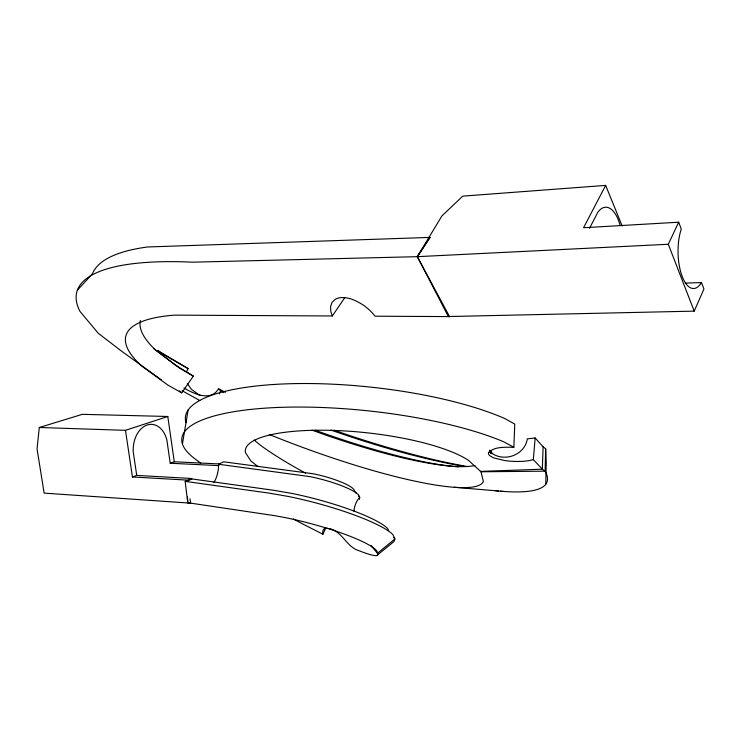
<?xml version="1.0" encoding="UTF-8"?>
<svg xmlns="http://www.w3.org/2000/svg" width="741" height="741" viewBox="0 0 741 741"><rect width="100%" height="100%" fill="white"/><g stroke="black" fill="none" stroke-linecap="round" stroke-linejoin="round"><path stroke-width="1.11" d="M489.458 451.288C501.787 463.097 524.563 456.271 527.333 438.867L535.15 437.959L543.107 446.814L545.663 448.759L545.126 471.174A248.346 45.534 20.6 0 1 500.481 491.19M545.747 484.299L546.256 462.56L545.663 448.759M258.118 466.589A51.055 5.206 29.1 0 1 255.691 464.82L250.912 460.967L245.438 452.603A117.652 30.14 6 0 1 334.126 430.438A117.652 30.14 6 0 1 468.386 460.263L480.992 471.776L545.126 471.174L542.329 469.183L533.344 459.652L529.343 460.578A25.889 7.215 2.6 0 1 504.454 460.513L493.988 457.957A24.666 7.049 2.9 0 1 488.56 452.473C494.988 446.156 505.501 447.416 513.865 447.221L514.773 424.084L504.927 418.609A180.656 49.101 6 0 0 297.901 383.56A180.656 49.101 6 0 0 186.019 422.676M543.107 446.814L542.329 469.183L480.39 471.396M356.412 493.349L354.43 491.005A33.586 6.586 15 0 0 313.035 473.74L223.532 461.782L218.651 464.274L218.28 469.683A23.471 14.264 -82 0 1 213.964 482.539M533.344 459.652L535.15 437.959M39.292 427.492L125.488 430.336L132.426 476.972L187.362 480.103L191.604 478.482L136.733 475.407L133.195 451.538A24.842 17.339 -87.2 0 1 147.042 425.047A24.842 17.339 -87.2 0 1 166.864 439.932L170.217 463.245L174.283 461.773L167.799 416.488L82.325 414.33L39.292 427.492L37.05 448.926L44.145 493.126L190.622 503.148L190.002 498.758M359.413 499.378L359.7 497.248L358.524 494.877A40.32 7.79 15 0 0 309.933 476.63L218.651 464.274M182.416 444.026L188.149 409.903M293.288 518.95A110.187 9.633 29 0 0 303.264 524.239L322.909 534.233L325.651 528.287M219.392 393.916L220.642 390.822L218.512 388.83C211.37 400.909 196.245 394.796 186.704 389.553A21.248 4.131 19.4 0 1 183.907 388.015M153.767 348.696L175.182 364.942L193.355 376.104L181.73 392.85L167.994 385.163L141.818 366.128A226.607 56.724 15.1 0 1 174.367 315.138L332.32 315.972L330.838 311.646L330.588 306.542L332.079 302.347L335.219 299.345A26.083 14.709 34.4 0 1 352.021 299.29C361.043 302.708 369.175 308.506 375.029 316.203L449.565 316.592L417.322 256.673L430.002 237.407L417.322 256.673L448.351 316.537L694.215 311.137L703.95 289.036L701.495 282.553A35.837 14.755 88.8 0 1 682.128 276.282A35.837 14.755 88.8 0 1 681.285 229.099L678.682 222.207L583.575 227.728L605.656 185.398L462.745 196.133L441.905 215.946L417.322 256.673L192.484 262.184A284.961 76.128 15.1 0 0 79.954 311.359L98.303 333.33L122.098 351.567L161.501 379.929M694.215 311.137L668.299 244.261L678.682 222.207M186.389 372.01L188.121 368.62L157.972 350.65L161.455 353.3L188.121 368.62M589.512 228.321L597.82 212.287A34.234 15.607 88.2 0 1 620.041 225.125M332.32 315.972L344.676 297.817M77.37 290.166L92.412 273.901A274.791 76.712 15.1 0 1 147.616 246.975L430.002 237.407M376.715 555.602L393.823 541.662L394.925 538.985L392.999 534.724A85.428 14.82 15 0 0 288.545 496.498L268.807 493.08L185.167 481.363L187.751 502.713L270.363 515.014A72.053 11.689 14.9 0 1 342.101 533.288A72.053 11.689 14.9 0 1 377.456 553.286L394.925 538.985L393.591 537.401M187.751 502.713L190.622 503.148M185.167 481.363L187.492 481.057L191.799 479.029L190.335 478.723L273.41 490.236L291.861 493.413A78.583 13.866 15 0 1 387.747 528.648L388.664 530.649M132.426 476.972L136.733 475.407M125.488 430.336L167.799 416.488M417.322 256.673L668.299 244.261M685.388 283.099L701.495 282.553M428.835 237.583L430.086 237.565M448.351 316.537L449.555 316.564M174.283 461.773L220.531 463.996M170.217 463.245L218.947 465.635M454.27 487.254L503.491 491.431M328.198 528.444L325.984 528.185L323.743 529.074L322.705 531.241L322.909 534.233M329.31 528.565C342.444 531.334 346.51 547.053 358.82 550.628A110.187 9.633 29 0 0 377.456 553.286L370.843 545.404M218.512 388.83L225.468 392.258M220.642 390.822L223.754 392.36M513.865 447.221L503.593 441.738A182.008 47.026 6 0 0 273.929 407.633A182.008 47.026 6 0 0 192.419 456.817A110.187 9.633 29 0 0 200.755 463.199M182.147 390.739L199.82 400.557M193.355 376.104L179.794 368.277L154.989 349.465A216.752 56.89 15.1 0 1 140.364 320.436M199.987 395.555L191.456 389.358L187.316 383.523M181.73 392.85L179.294 390.859M254.246 440.052L259.572 444.535A59.419 6.836 29.1 0 0 305.588 473.119M358.385 495.683L359.7 497.248A23.573 23.267 -14.6 0 0 353.966 511.17M605.656 185.398L622.162 225.968M489.634 450.046L490.403 453.131M480.992 471.776L483.391 481.585A187.945 32.104 20.6 0 1 269.196 434.43M187.436 496.915L187.871 502.648M467.562 466.543A240.992 47.313 20.7 0 1 334.154 430.234M498.415 491.005A248.346 45.534 20.6 0 1 495.257 490.69M458.503 466.876A188.77 35.003 20.6 0 1 315.073 430.206M490.792 450.741A188.77 35.003 20.6 0 1 491.996 453.177M474.962 465.478A180.906 33.252 20.6 0 1 312.054 430.169M463.505 466.274A233.072 45.368 20.7 0 1 331.032 430.123M491.061 453.677A23.971 23.064 -34 0 1 490.209 450.537"/></g></svg>
